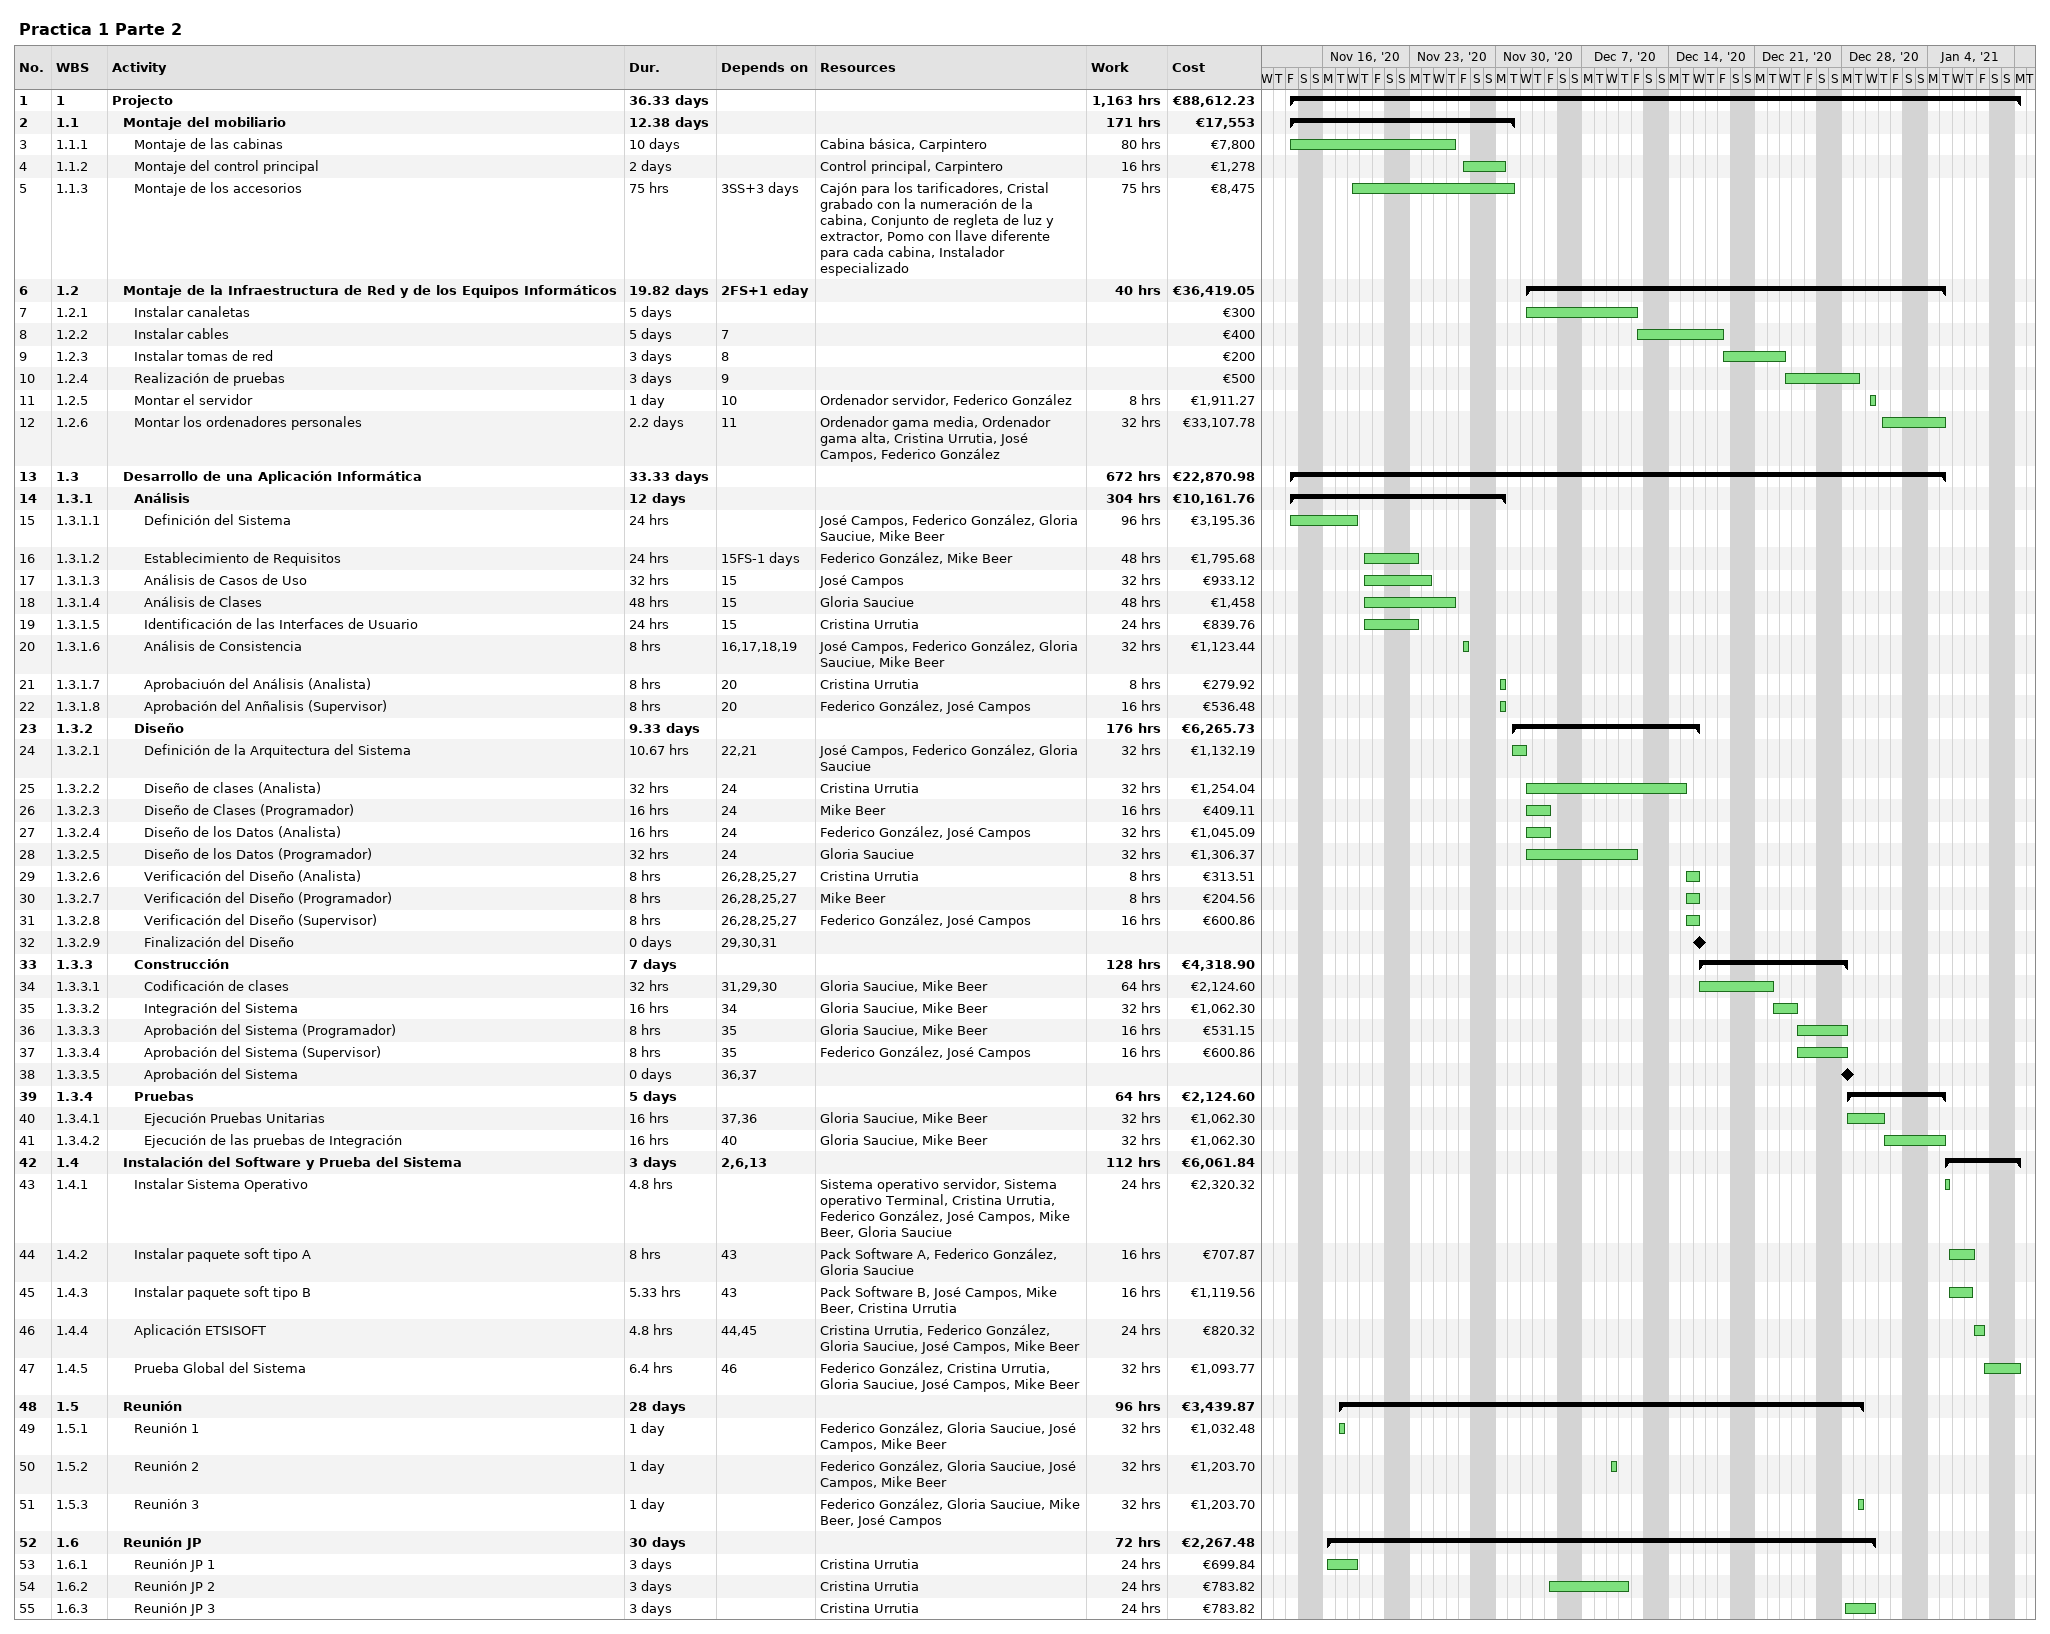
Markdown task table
Practica 1 Parte 2

| ID | WBS | Task | Duration | Start | Finish | Predecessors | Resources | Work (h) | Cost (€) |
|---|---|---|---|---|---|---|---|---|---|
| 1 | 1 | **Projecto** | 36.33d | 2020-11-13 | 2021-01-11 |  |  | 1163 | 88612.23 |
| 2 | 1.1 | **Montaje del mobiliario** | 12.38d | 2020-11-13 | 2020-12-01 |  |  | 171 | 17553 |
| 3 | 1.1.1 | Montaje de las cabinas | 10d | 2020-11-13 | 2020-11-26 |  | Cabina básica, Carpintero | 80 | 7800 |
| 4 | 1.1.2 | Montaje del control principal | 2d | 2020-11-27 | 2020-11-30 |  | Control principal, Carpintero | 16 | 1278 |
| 5 | 1.1.3 | Montaje de los accesorios | 75h | 2020-11-18 | 2020-12-01 | 3SS+3d | Cajón para los tarificadores, Cristal grabado con la numeración de la cabina, Conjunto de regleta de luz y extractor, Pomo con llave diferente para cada cabina, Instalador especializado | 75 | 8475 |
| 6 | 1.2 | **Montaje de la Infraestructura de Red y de los Equipos Informáticos** | 19.82d | 2020-12-02 | 2021-01-05 | 2FS+1ed |  | 40 | 36419.05 |
| 7 | 1.2.1 | Instalar canaletas | 5d | 2020-12-02 | 2020-12-11 |  |  |  | 300 |
| 8 | 1.2.2 | Instalar cables | 5d | 2020-12-11 | 2020-12-18 | 7 |  |  | 400 |
| 9 | 1.2.3 | Instalar tomas de red | 3d | 2020-12-18 | 2020-12-23 | 8 |  |  | 200 |
| 10 | 1.2.4 | Realización de pruebas | 3d | 2020-12-23 | 2020-12-29 | 9 |  |  | 500 |
| 11 | 1.2.5 | Montar el servidor | 1d | 2020-12-30 | 2020-12-30 | 10 | Ordenador servidor, Federico González | 8 | 1911.27 |
| 12 | 1.2.6 | Montar los ordenadores personales | 2.2d | 2020-12-31 | 2021-01-05 | 11 | Ordenador gama media, Ordenador gama alta, Cristina Urrutia, José Campos, Federico González | 32 | 33107.78 |
| 13 | 1.3 | **Desarrollo de una Aplicación Informática** | 33.33d | 2020-11-13 | 2021-01-05 |  |  | 672 | 22870.98 |
| 14 | 1.3.1 | **Análisis** | 12d | 2020-11-13 | 2020-11-30 |  |  | 304 | 10161.76 |
| 15 | 1.3.1.1 | Definición del Sistema | 24h | 2020-11-13 | 2020-11-18 |  | José Campos, Federico González, Gloria Sauciue, Mike Beer | 96 | 3195.36 |
| 16 | 1.3.1.2 | Establecimiento de Requisitos | 24h | 2020-11-19 | 2020-11-23 | 15FS-1d | Federico González, Mike Beer | 48 | 1795.68 |
| 17 | 1.3.1.3 | Análisis de Casos de Uso | 32h | 2020-11-19 | 2020-11-24 | 15 | José Campos | 32 | 933.12 |
| 18 | 1.3.1.4 | Análisis de Clases | 48h | 2020-11-19 | 2020-11-26 | 15 | Gloria Sauciue | 48 | 1458 |
| 19 | 1.3.1.5 | Identificación de las Interfaces de Usuario | 24h | 2020-11-19 | 2020-11-23 | 15 | Cristina Urrutia | 24 | 839.76 |
| 20 | 1.3.1.6 | Análisis de Consistencia | 8h | 2020-11-27 | 2020-11-27 | 16, 17, 18, 19 | José Campos, Federico González, Gloria Sauciue, Mike Beer | 32 | 1123.44 |
| 21 | 1.3.1.7 | Aprobaciuón del Análisis (Analista) | 8h | 2020-11-30 | 2020-11-30 | 20 | Cristina Urrutia | 8 | 279.92 |
| 22 | 1.3.1.8 | Aprobación del Anñalisis (Supervisor) | 8h | 2020-11-30 | 2020-11-30 | 20 | Federico González, José Campos | 16 | 536.48 |
| 23 | 1.3.2 | **Diseño** | 9.33d | 2020-12-01 | 2020-12-16 |  |  | 176 | 6265.73 |
| 24 | 1.3.2.1 | Definición de la Arquitectura del Sistema | 10.67h | 2020-12-01 | 2020-12-02 | 22, 21 | José Campos, Federico González, Gloria Sauciue | 32 | 1132.19 |
| 25 | 1.3.2.2 | Diseño de clases (Analista) | 32h | 2020-12-02 | 2020-12-15 | 24 | Cristina Urrutia | 32 | 1254.04 |
| 26 | 1.3.2.3 | Diseño de Clases (Programador) | 16h | 2020-12-02 | 2020-12-04 | 24 | Mike Beer | 16 | 409.11 |
| 27 | 1.3.2.4 | Diseño de los Datos (Analista) | 16h | 2020-12-02 | 2020-12-04 | 24 | Federico González, José Campos | 32 | 1045.09 |
| 28 | 1.3.2.5 | Diseño de los Datos (Programador) | 32h | 2020-12-02 | 2020-12-11 | 24 | Gloria Sauciue | 32 | 1306.37 |
| 29 | 1.3.2.6 | Verificación del Diseño (Analista) | 8h | 2020-12-15 | 2020-12-16 | 26, 28, 25, 27 | Cristina Urrutia | 8 | 313.51 |
| 30 | 1.3.2.7 | Verificación del Diseño (Programador) | 8h | 2020-12-15 | 2020-12-16 | 26, 28, 25, 27 | Mike Beer | 8 | 204.56 |
| 31 | 1.3.2.8 | Verificación del Diseño (Supervisor) | 8h | 2020-12-15 | 2020-12-16 | 26, 28, 25, 27 | Federico González, José Campos | 16 | 600.86 |
| 32 | 1.3.2.9 | Finalización del Diseño | 0d | 2020-12-16 | 2020-12-16 | 29, 30, 31 |  |  |  |
| 33 | 1.3.3 | **Construcción** | 7d | 2020-12-16 | 2020-12-28 |  |  | 128 | 4318.90 |
| 34 | 1.3.3.1 | Codificación de clases | 32h | 2020-12-16 | 2020-12-22 | 31, 29, 30 | Gloria Sauciue, Mike Beer | 64 | 2124.60 |
| 35 | 1.3.3.2 | Integración del Sistema | 16h | 2020-12-22 | 2020-12-24 | 34 | Gloria Sauciue, Mike Beer | 32 | 1062.30 |
| 36 | 1.3.3.3 | Aprobación del Sistema (Programador) | 8h | 2020-12-24 | 2020-12-28 | 35 | Gloria Sauciue, Mike Beer | 16 | 531.15 |
| 37 | 1.3.3.4 | Aprobación del Sistema (Supervisor) | 8h | 2020-12-24 | 2020-12-28 | 35 | Federico González, José Campos | 16 | 600.86 |
| 38 | 1.3.3.5 | Aprobación del Sistema | 0d | 2020-12-28 | 2020-12-28 | 36, 37 |  |  |  |
| 39 | 1.3.4 | **Pruebas** | 5d | 2020-12-28 | 2021-01-05 |  |  | 64 | 2124.60 |
| 40 | 1.3.4.1 | Ejecución Pruebas Unitarias | 16h | 2020-12-28 | 2020-12-31 | 37, 36 | Gloria Sauciue, Mike Beer | 32 | 1062.30 |
| 41 | 1.3.4.2 | Ejecución de las pruebas de Integración | 16h | 2020-12-31 | 2021-01-05 | 40 | Gloria Sauciue, Mike Beer | 32 | 1062.30 |
| 42 | 1.4 | **Instalación del Software y Prueba del Sistema** | 3d | 2021-01-05 | 2021-01-11 | 2, 6, 13 |  | 112 | 6061.84 |
| 43 | 1.4.1 | Instalar Sistema Operativo | 4.8h | 2021-01-05 | 2021-01-05 |  | Sistema operativo servidor, Sistema operativo Terminal, Cristina Urrutia, Federico González, José Campos, Mike Beer, Gloria Sauciue | 24 | 2320.32 |
| 44 | 1.4.2 | Instalar paquete soft tipo A | 8h | 2021-01-05 | 2021-01-07 | 43 | Pack Software A, Federico González, Gloria Sauciue | 16 | 707.87 |
| 45 | 1.4.3 | Instalar paquete soft tipo B | 5.33h | 2021-01-05 | 2021-01-07 | 43 | Pack Software B, José Campos, Mike Beer, Cristina Urrutia | 16 | 1119.56 |
| 46 | 1.4.4 | Aplicación ETSISOFT | 4.8h | 2021-01-07 | 2021-01-08 | 44, 45 | Cristina Urrutia, Federico González, Gloria Sauciue, José Campos, Mike Beer | 24 | 820.32 |
| 47 | 1.4.5 | Prueba Global del Sistema | 6.4h | 2021-01-08 | 2021-01-11 | 46 | Federico González, Cristina Urrutia, Gloria Sauciue, José Campos, Mike Beer | 32 | 1093.77 |
| 48 | 1.5 | **Reunión** | 28d | 2020-11-17 | 2020-12-29 |  |  | 96 | 3439.87 |
| 49 | 1.5.1 | Reunión 1 | 1d | 2020-11-17 | 2020-11-17 |  | Federico González, Gloria Sauciue, José Campos, Mike Beer | 32 | 1032.48 |
| 50 | 1.5.2 | Reunión 2 | 1d | 2020-12-09 | 2020-12-09 |  | Federico González, Gloria Sauciue, José Campos, Mike Beer | 32 | 1203.70 |
| 51 | 1.5.3 | Reunión 3 | 1d | 2020-12-29 | 2020-12-29 |  | Federico González, Gloria Sauciue, Mike Beer, José Campos | 32 | 1203.70 |
| 52 | 1.6 | **Reunión JP** | 30d | 2020-11-16 | 2020-12-30 |  |  | 72 | 2267.48 |
| 53 | 1.6.1 | Reunión JP 1 | 3d | 2020-11-16 | 2020-11-18 |  | Cristina Urrutia | 24 | 699.84 |
| 54 | 1.6.2 | Reunión JP 2 | 3d | 2020-12-04 | 2020-12-10 |  | Cristina Urrutia | 24 | 783.82 |
| 55 | 1.6.3 | Reunión JP 3 | 3d | 2020-12-28 | 2020-12-30 |  | Cristina Urrutia | 24 | 783.82 |
